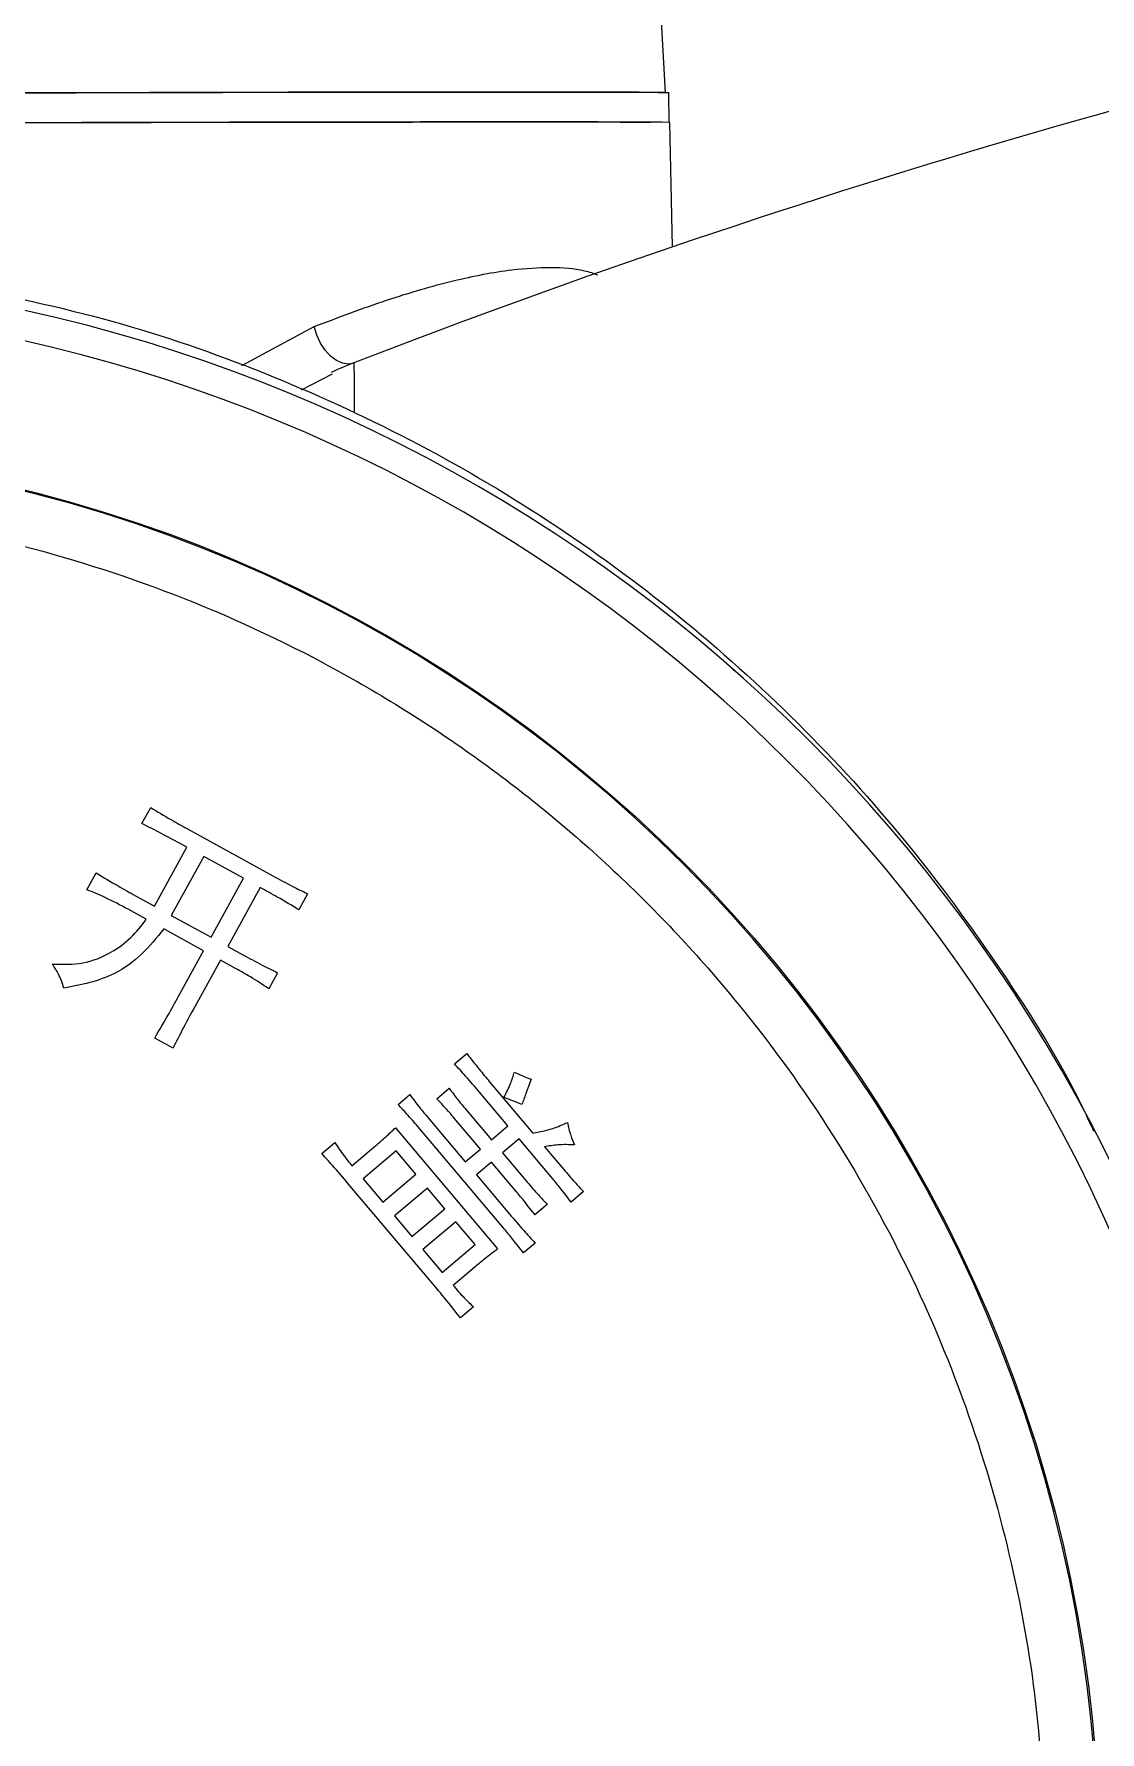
# Model space of a CAD drawing. Header units: millimetres. Extents: x 2312 to 3992, y 755 to 1943.
# Drawn here: x 3470.6 to 3524.2, y 1692.5 to 1777.8 of the extents above; entities that cross this region are included whole.
import ezdxf

# ---------------------------------------------------------------- set-up
doc = ezdxf.new("R2010")
doc.units = ezdxf.units.MM

msp = doc.modelspace()

# ---------------------------------------------------------------- linework, layer by layer
at = {"color": 7, "linetype": 'Continuous', "lineweight": 25}
for p, q in [((3502.354, 1774.852), (3502.081, 1779.759)), ((3502.539, 1773.349), (3502.534, 1774.845)), ((3502.708, 1767.093), (3502.58, 1773.345)), ((3481.083, 1761.139), (3484.705, 1763.093)), ((3485.613, 1760.704), (3484.063, 1759.904)), ((3505.792, 1745.816), (3505.797, 1745.821)), ((3476.058, 1738.141), (3476.498, 1738.941)), ((3478.316, 1737.888), (3482.636, 1735.514)), ((3476.693, 1733.989), (3478.32, 1736.95)), ((3479.16, 1736.489), (3477.533, 1733.528)), ((3481.159, 1735.389), (3479.16, 1736.489)), ((3473.294, 1734.816), (3473.756, 1735.657)), ((3479.532, 1732.428), (3481.159, 1735.389)), ((3475.733, 1734.517), (3476.693, 1733.989)), ((3482, 1734.928), (3480.373, 1731.967)), ((3484.378, 1734.609), (3483.938, 1733.809)), ((3476.279, 1733.331), (3475.359, 1733.836)), ((3477.533, 1733.528), (3479.532, 1732.428)), ((3479.159, 1731.748), (3477.159, 1732.848)), ((3480.373, 1731.967), (3481.132, 1731.549)), ((3477.971, 1729.589), (3479.159, 1731.748)), ((3479.999, 1731.286), (3478.812, 1729.127)), ((3480.759, 1730.869), (3479.999, 1731.286)), ((3482.876, 1730.643), (3482.436, 1729.843)), ((3477.621, 1726.865), (3476.701, 1727.371)), ((3491.755, 1726.073), (3492.377, 1726.598)), ((3493.51, 1725.189), (3495.698, 1722.6)), ((3488.923, 1724.035), (3489.509, 1724.53)), ((3490.87, 1724.32), (3491.491, 1724.845)), ((3494.445, 1722.962), (3493.017, 1724.653)), ((3490.437, 1723.363), (3492.304, 1721.153)), ((3493.064, 1721.795), (3491.752, 1723.348)), ((3492.274, 1723.85), (3493.616, 1722.262)), ((3488.791, 1722.858), (3493.926, 1716.781)), ((3494.267, 1717.78), (3489.918, 1722.925)), ((3493.616, 1722.262), (3494.445, 1722.962)), ((3485.091, 1721.566), (3485.746, 1722.12)), ((3486.61, 1720.956), (3487.715, 1721.891)), ((3488.823, 1721.701), (3487.166, 1720.299)), ((3489.815, 1720.527), (3488.823, 1721.701)), ((3492.304, 1721.153), (3493.064, 1721.795)), ((3495.001, 1722.305), (3494.172, 1721.605)), ((3494.172, 1721.605), (3495.425, 1720.121)), ((3496.694, 1720.303), (3495.001, 1722.305)), ((3496.281, 1721.91), (3497.246, 1720.769)), ((3493.62, 1721.138), (3492.86, 1720.496)), ((3494.873, 1719.654), (3493.62, 1721.138)), ((3490.406, 1715.344), (3486.524, 1719.937)), ((3487.166, 1720.299), (3488.158, 1719.126)), ((3488.158, 1719.126), (3489.815, 1720.527)), ((3492.86, 1720.496), (3494.523, 1718.529)), ((3490.398, 1719.836), (3488.741, 1718.435)), ((3491.274, 1718.8), (3490.398, 1719.836)), ((3496.422, 1719.009), (3495.801, 1718.484)), ((3498.241, 1719.659), (3497.62, 1719.134)), ((3488.741, 1718.435), (3489.616, 1717.399)), ((3489.616, 1717.399), (3491.274, 1718.8)), ((3491.826, 1718.145), (3490.169, 1716.744)), ((3492.791, 1717.005), (3491.826, 1718.145)), ((3490.169, 1716.744), (3491.134, 1715.604)), ((3491.134, 1715.604), (3492.791, 1717.005)), ((3495.811, 1717.072), (3495.225, 1716.577)), ((3492.791, 1715.883), (3491.686, 1714.949)), ((3492.719, 1713.867), (3492.064, 1713.313))]:
    msp.add_line(p, q, dxfattribs=at)
at = {"color": 7, "linetype": 'Continuous', "lineweight": 25, "flags": 128}
for points in [[(3456.461, 1774.794), (3456.535, 1774.794), (3460.706, 1774.806), (3464.818, 1774.817), (3468.843, 1774.828), (3472.752, 1774.837), (3476.518, 1774.846), (3480.114, 1774.853), (3483.515, 1774.859), (3486.698, 1774.864), (3489.64, 1774.867), (3492.32, 1774.87), (3494.719, 1774.871), (3496.821, 1774.871), (3498.611, 1774.869), (3500.077, 1774.866), (3501.207, 1774.862), (3501.995, 1774.857), (3502.435, 1774.85), (3502.534, 1774.845)], [(3502.354, 1774.844), (3502.256, 1774.85), (3501.818, 1774.856), (3501.033, 1774.862), (3499.906, 1774.866), (3498.446, 1774.868), (3496.662, 1774.87), (3494.568, 1774.87), (3492.177, 1774.869), (3489.506, 1774.867), (3486.575, 1774.863), (3483.404, 1774.858), (3480.015, 1774.852), (3476.431, 1774.845), (3472.679, 1774.837), (3468.784, 1774.827), (3464.773, 1774.817), (3460.676, 1774.806), (3456.52, 1774.794), (3456.461, 1774.793)], [(3502.58, 1773.345), (3502.534, 1773.349), (3502.173, 1773.356), (3501.452, 1773.361), (3500.377, 1773.366), (3498.957, 1773.369), (3497.2, 1773.371), (3495.12, 1773.371), (3492.732, 1773.37), (3490.053, 1773.368), (3487.102, 1773.364), (3483.901, 1773.36), (3480.472, 1773.354), (3476.841, 1773.346), (3473.033, 1773.338), (3469.076, 1773.329), (3464.998, 1773.318), (3460.829, 1773.307), (3458.132, 1773.299)], [(3458.132, 1773.299), (3460.71, 1773.306), (3464.823, 1773.317), (3468.848, 1773.328), (3472.757, 1773.337), (3476.523, 1773.346), (3480.119, 1773.353), (3483.52, 1773.359), (3486.703, 1773.364), (3489.644, 1773.367), (3492.324, 1773.37), (3494.724, 1773.371), (3496.826, 1773.371), (3498.616, 1773.369), (3500.082, 1773.366), (3501.212, 1773.362), (3501.61, 1773.36)], [(3486.617, 1761.239), (3486.435, 1761.213), (3486.139, 1761.252), (3485.835, 1761.386), (3485.539, 1761.607), (3485.265, 1761.905), (3485.027, 1762.264), (3484.837, 1762.667), (3484.705, 1763.093)], [(3486.709, 1761.275), (3486.71, 1761.129), (3486.712, 1760.577), (3486.715, 1759.615), (3486.717, 1758.747)]]:
    msp.add_lwpolyline(points, dxfattribs=at)
at = {"color": 7, "linetype": 'Continuous', "lineweight": 25}
msp.add_circle((3452.972, 1685.783), 71.202, dxfattribs=at)
for centre, radius, start, end in [((3637.11, 1372.615), 416.745, 101.22027, 111.15509), ((3452.969, 1685.78), 80, 10.30621, 79.69381), ((3452.972, 1685.783), 78.5, 10.30621, 79.69381), ((3493.927, 1742.623), 20, 111.15509, 114.6915), ((3452.974, 1685.785), 71.137, 270.00008, 179.99995), ((3452.979, 1685.791), 68.457, 90.00009, 359.99993)]:
    msp.add_arc(centre, radius, start, end, dxfattribs=at)
for points, knots in [([(3484.705, 1763.093), (3485.939, 1763.557), (3488.407, 1764.488), (3491.729, 1765.448), (3494.464, 1765.977), (3496.62, 1766.097), (3498.062, 1766.007), (3498.748, 1765.766), (3498.968, 1765.688)], [0, 0, 0, 0, 0.207384, 0.415154, 0.619449, 0.773526, 0.927102, 1, 1, 1, 1]), ([(3466.677, 1765.184), (3469.313, 1764.634), (3474.584, 1763.533), (3482.228, 1760.882), (3489.582, 1757.532), (3496.556, 1753.442), (3503.085, 1748.675), (3509.095, 1743.271), (3514.55, 1737.298), (3519.304, 1730.774), (3522.411, 1725.865), (3523.699, 1723.053), (3523.867, 1722.687)], [0, 0, 0, 0, 0.109293, 0.218586, 0.327879, 0.437172, 0.546465, 0.655758, 0.765051, 0.874344, 0.983637, 1, 1, 1, 1]), ([(3452.979, 1754.248), (3455.619, 1754.159), (3461.011, 1753.978), (3469.139, 1752.478), (3477.303, 1749.979), (3485.297, 1746.355), (3492.901, 1741.645), (3499.896, 1735.915), (3505.918, 1729.481), (3510.902, 1722.584), (3514.85, 1715.454), (3517.876, 1708.059), (3519.958, 1700.567), (3521.21, 1693.133), (3521.362, 1688.207), (3521.436, 1685.791)], [0, 0, 0, 0, 0.073675, 0.150434, 0.229885, 0.311524, 0.394751, 0.478886, 0.563205, 0.640041, 0.715869, 0.790184, 0.862545, 0.932581, 1, 1, 1, 1]), ([(3476.498, 1738.941), (3476.835, 1738.74), (3477.436, 1738.381), (3478.048, 1738.039), (3478.316, 1737.888)], [0, 0, 0, 0, 0.560003, 1, 1, 1, 1]), ([(3478.32, 1736.95), (3477.901, 1737.178), (3477.152, 1737.585), (3476.392, 1737.971), (3476.058, 1738.141)], [0, 0, 0, 0, 0.56, 1, 1, 1, 1]), ([(3473.756, 1735.657), (3474.122, 1735.439), (3474.776, 1735.05), (3475.44, 1734.68), (3475.733, 1734.517)], [0, 0, 0, 0, 0.559995, 1, 1, 1, 1]), ([(3482.636, 1735.514), (3482.959, 1735.34), (3483.534, 1735.029), (3484.12, 1734.737), (3484.378, 1734.609)], [0, 0, 0, 0, 0.559997, 1, 1, 1, 1]), ([(3475.359, 1733.836), (3474.982, 1734.037), (3474.309, 1734.396), (3473.604, 1734.688), (3473.294, 1734.816)], [0, 0, 0, 0, 0.55999, 1, 1, 1, 1]), ([(3483.938, 1733.809), (3483.58, 1734.024), (3482.94, 1734.407), (3482.287, 1734.768), (3482, 1734.928)], [0, 0, 0, 0, 0.559994, 1, 1, 1, 1]), ([(3471.554, 1731.086), (3472.071, 1731.068), (3473.105, 1731.032), (3474.456, 1731.593), (3475.534, 1732.372), (3476.03, 1733.011), (3476.279, 1733.331)], [0, 0, 0, 0, 0.279757, 0.559563, 0.779912, 1, 1, 1, 1]), ([(3477.159, 1732.848), (3476.805, 1732.411), (3476.096, 1731.54), (3474.814, 1730.598), (3473.44, 1730.124), (3472.574, 1729.96), (3472.14, 1729.878)], [0, 0, 0, 0, 0.280214, 0.559818, 0.77972, 1, 1, 1, 1]), ([(3472.14, 1729.878), (3472.06, 1730.118), (3471.917, 1730.546), (3471.665, 1730.921), (3471.554, 1731.086)], [0, 0, 0, 0, 0.559547, 1, 1, 1, 1]), ([(3481.132, 1731.549), (3481.455, 1731.375), (3482.032, 1731.064), (3482.618, 1730.772), (3482.876, 1730.643)], [0, 0, 0, 0, 0.559996, 1, 1, 1, 1]), ([(3482.436, 1729.843), (3482.129, 1730.044), (3481.58, 1730.404), (3481.01, 1730.727), (3480.759, 1730.869)], [0, 0, 0, 0, 0.559995, 1, 1, 1, 1]), ([(3476.701, 1727.371), (3476.943, 1727.782), (3477.374, 1728.517), (3477.789, 1729.261), (3477.971, 1729.589)], [0, 0, 0, 0, 0.56, 1, 1, 1, 1]), ([(3478.812, 1729.127), (3478.585, 1728.707), (3478.179, 1727.958), (3477.792, 1727.199), (3477.621, 1726.865)], [0, 0, 0, 0, 0.5599974, 1, 1, 1, 1]), ([(3493.017, 1724.653), (3492.787, 1724.923), (3492.377, 1725.406), (3491.945, 1725.869), (3491.755, 1726.073)], [0, 0, 0, 0, 0.560006, 1, 1, 1, 1]), ([(3492.377, 1726.598), (3492.583, 1726.331), (3492.952, 1725.854), (3493.34, 1725.392), (3493.51, 1725.189)], [0, 0, 0, 0, 0.559998, 1, 1, 1, 1]), ([(3494.245, 1724.389), (3494.365, 1724.617), (3494.58, 1725.025), (3494.711, 1725.466), (3494.768, 1725.66)], [0, 0, 0, 0, 0.559929, 1, 1, 1, 1]), ([(3494.768, 1725.66), (3494.922, 1725.588), (3495.196, 1725.458), (3495.479, 1725.349), (3495.604, 1725.302)], [0, 0, 0, 0, 0.560013, 1, 1, 1, 1]), ([(3495.604, 1725.302), (3495.52, 1725.063), (3495.37, 1724.636), (3495.213, 1724.212), (3495.144, 1724.025)], [0, 0, 0, 0, 0.5600007, 1, 1, 1, 1]), ([(3489.509, 1724.53), (3489.677, 1724.308), (3489.977, 1723.912), (3490.296, 1723.531), (3490.437, 1723.363)], [0, 0, 0, 0, 0.559986, 1, 1, 1, 1]), ([(3491.752, 1723.348), (3491.591, 1723.533), (3491.303, 1723.862), (3491.002, 1724.18), (3490.87, 1724.32)], [0, 0, 0, 0, 0.559993, 1, 1, 1, 1]), ([(3491.491, 1724.845), (3491.634, 1724.656), (3491.888, 1724.319), (3492.156, 1723.993), (3492.274, 1723.85)], [0, 0, 0, 0, 0.560004, 1, 1, 1, 1]), ([(3495.144, 1724.025), (3494.978, 1724.096), (3494.68, 1724.224), (3494.378, 1724.338), (3494.245, 1724.389)], [0, 0, 0, 0, 0.55999, 1, 1, 1, 1]), ([(3489.918, 1722.925), (3489.737, 1723.136), (3489.413, 1723.514), (3489.072, 1723.876), (3488.923, 1724.035)], [0, 0, 0, 0, 0.559988, 1, 1, 1, 1]), ([(3487.715, 1721.891), (3487.92, 1722.067), (3488.286, 1722.381), (3488.637, 1722.712), (3488.791, 1722.858)], [0, 0, 0, 0, 0.559995, 1, 1, 1, 1]), ([(3495.698, 1722.6), (3496.034, 1722.664), (3496.635, 1722.777), (3497.195, 1723.02), (3497.441, 1723.127)], [0, 0, 0, 0, 0.559579, 1, 1, 1, 1]), ([(3497.441, 1723.127), (3497.484, 1722.91), (3497.56, 1722.523), (3497.724, 1722.164), (3497.797, 1722.006)], [0, 0, 0, 0, 0.559689, 1, 1, 1, 1]), ([(3486.524, 1719.937), (3486.262, 1720.246), (3485.794, 1720.798), (3485.306, 1721.331), (3485.091, 1721.566)], [0, 0, 0, 0, 0.559999, 1, 1, 1, 1]), ([(3485.746, 1722.12), (3485.898, 1721.896), (3486.168, 1721.495), (3486.475, 1721.121), (3486.61, 1720.956)], [0, 0, 0, 0, 0.559943, 1, 1, 1, 1]), ([(3497.797, 1722.006), (3497.512, 1722.015), (3497.004, 1722.031), (3496.502, 1721.947), (3496.281, 1721.91)], [0, 0, 0, 0, 0.558937, 1, 1, 1, 1]), ([(3497.246, 1720.769), (3497.427, 1720.558), (3497.751, 1720.181), (3498.091, 1719.819), (3498.241, 1719.659)], [0, 0, 0, 0, 0.559985, 1, 1, 1, 1]), ([(3495.425, 1720.121), (3495.608, 1719.91), (3495.934, 1719.534), (3496.273, 1719.17), (3496.422, 1719.009)], [0, 0, 0, 0, 0.559997, 1, 1, 1, 1]), ([(3497.62, 1719.134), (3497.452, 1719.356), (3497.152, 1719.753), (3496.834, 1720.135), (3496.694, 1720.303)], [0, 0, 0, 0, 0.5599874, 1, 1, 1, 1]), ([(3495.801, 1718.484), (3495.632, 1718.706), (3495.331, 1719.102), (3495.013, 1719.486), (3494.873, 1719.654)], [0, 0, 0, 0, 0.559996, 1, 1, 1, 1]), ([(3494.523, 1718.529), (3494.759, 1718.254), (3495.182, 1717.762), (3495.619, 1717.283), (3495.811, 1717.072)], [0, 0, 0, 0, 0.559997, 1, 1, 1, 1]), ([(3495.225, 1716.577), (3495.049, 1716.804), (3494.734, 1717.208), (3494.409, 1717.605), (3494.267, 1717.78)], [0, 0, 0, 0, 0.560009, 1, 1, 1, 1]), ([(3493.926, 1716.781), (3493.711, 1716.618), (3493.327, 1716.326), (3492.955, 1716.019), (3492.791, 1715.883)], [0, 0, 0, 0, 0.559999, 1, 1, 1, 1]), ([(3492.064, 1713.313), (3491.76, 1713.697), (3491.217, 1714.382), (3490.654, 1715.05), (3490.406, 1715.344)], [0, 0, 0, 0, 0.559989, 1, 1, 1, 1]), ([(3491.686, 1714.949), (3491.869, 1714.737), (3492.195, 1714.359), (3492.559, 1714.018), (3492.719, 1713.867)], [0, 0, 0, 0, 0.5600318, 1, 1, 1, 1])]:
    msp.add_open_spline(points, degree=3, knots=knots, dxfattribs=at)

doc.saveas('drawing.dxf')
